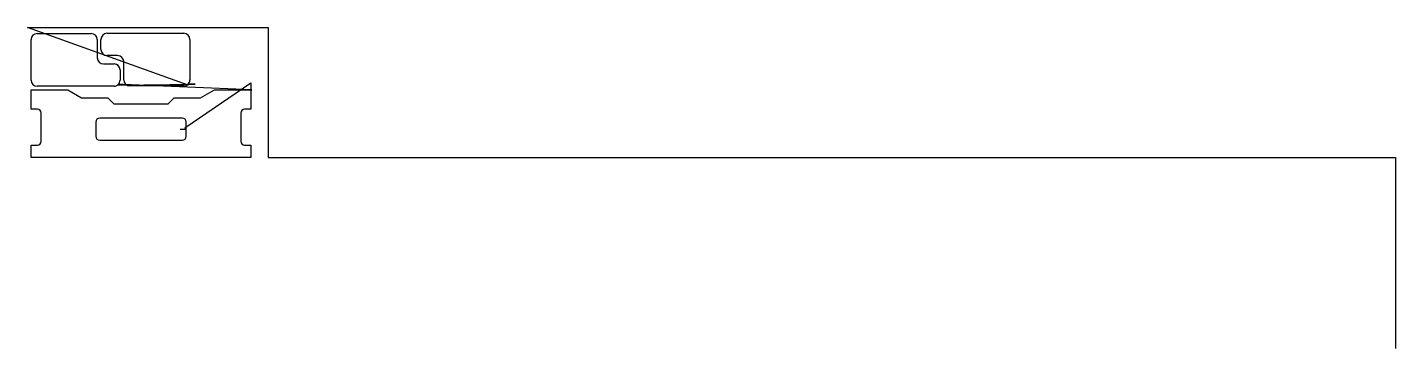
# Model space of a CAD drawing. Header units: metres. Extents: x 0 to 6806, y 0 to 1598.
import ezdxf

# ---------------------------------------------------------------- set-up
doc = ezdxf.new("R2010")
doc.units = ezdxf.units.M

msp = doc.modelspace()

# ---------------------------------------------------------------- linework, layer by layer
at = {"layer": 'TOOL_0'}
for p, q in [((799.319, 1310.175), (0, 1597.606)), ((0, 1597.606), (1, 1597.606)), ((1, 1597.606), (0, 1597.606)), ((0, 1597.606), (1, 1597.606)), ((1, 1597.606), (1197.019, 1597.606)), ((49, 1566.838), (318, 1566.838)), ((396.106, 1567.988), (778.106, 1567.988)), ((1197.019, 1597.606), (1197.019, 950.072)), ((19, 1335.238), (19, 1536.838)), ((348, 1536.838), (348, 1446.038)), ((366.106, 1487.188), (366.106, 1537.988)), ((808.106, 1537.988), (808.106, 1336.388)), ((449.106, 1457.188), (396.106, 1457.188)), ((378, 1416.038), (431, 1416.038)), ((461, 1386.038), (461, 1335.238)), ((479.106, 1336.388), (479.106, 1427.188)), ((431, 1305.238), (49, 1305.238)), ((452.213, 1310.489), (834.319, 1315.175)), ((476.962, 1314.025), (452.213, 1314.025)), ((452.213, 1314.025), (452.213, 1310.489)), ((1116.5, 1287.177), (476.962, 1314.025)), ((778.106, 1306.388), (509.106, 1306.388)), ((783.179, 1098.348), (1111.5, 1322.177)), ((834.319, 1315.175), (799.319, 1315.175)), ((799.319, 1315.175), (799.319, 1310.175)), ((1111.5, 1322.177), (1111.5, 1287.177)), ((19, 1190.027), (19, 1287.177)), ((19, 1287.177), (200.491, 1287.177)), ((200.491, 1287.177), (269.773, 1247.177)), ((269.773, 1247.177), (400.623, 1247.177)), ((400.623, 1247.177), (430.623, 1217.177)), ((699.877, 1217.177), (729.877, 1247.177)), ((729.877, 1247.177), (860.727, 1247.177)), ((860.727, 1247.177), (930.009, 1287.177)), ((930.009, 1287.177), (1111.5, 1287.177)), ((1111.5, 1287.177), (1111.5, 1190.027)), ((1111.5, 1287.177), (1116.5, 1287.177)), ((50.25, 1190.027), (19, 1190.027)), ((69, 1031.277), (69, 1171.277)), ((430.623, 1217.177), (699.877, 1217.177)), ((1061.5, 1171.277), (1061.5, 1031.277)), ((1111.5, 1190.027), (1080.25, 1190.027)), ((340.25, 1126.277), (340.25, 1056.277)), ((770.25, 1146.277), (360.25, 1146.277)), ((760.25, 1091.277), (790.25, 1091.277)), ((790.25, 1091.277), (783.179, 1098.348)), ((790.25, 1091.277), (790.25, 1126.277)), ((790.25, 1056.277), (790.25, 1091.277)), ((360.25, 1036.277), (770.25, 1036.277)), ((19, 951.277), (19, 1012.527)), ((19, 1012.527), (50.25, 1012.527)), ((1080.25, 1012.527), (1111.5, 1012.527)), ((1111.5, 1012.527), (1111.5, 951.277)), ((1111.5, 951.277), (19, 951.277)), ((1197.019, 950.072), (6805.914, 950.072)), ((6805.914, 950.072), (6805.914, 0.999)), ((6805.914, 0.999), (6805.914, -0.001))]:
    msp.add_line(p, q, dxfattribs=at)
for centre, radius, start, end in [((49, 1536.838), 30, 90, 180), ((318, 1536.838), 30, 0, 90), ((396.106, 1537.988), 30, 90, 180), ((778.106, 1537.988), 30, 0, 90), ((378, 1446.038), 30, 180, 270), ((396.106, 1487.188), 30, 180, 270), ((449.106, 1427.188), 30, 0, 90), ((431, 1386.038), 30, 0, 90), ((49, 1335.238), 30, 180, 270), ((431, 1335.238), 30, 270, 315), ((431, 1335.238), 30, 315, 0), ((509.106, 1336.388), 30, 180, 270), ((778.106, 1336.388), 30, 270, 315), ((778.106, 1336.388), 30, 315, 0), ((50.25, 1171.277), 18.75, 0, 90), ((1080.25, 1171.277), 18.75, 90, 180), ((360.25, 1126.277), 20, 90, 180), ((770.25, 1126.277), 20, 0, 90), ((50.25, 1031.277), 18.75, 270, 0), ((360.25, 1056.277), 20, 180, 270), ((770.25, 1056.277), 20, 270, 0), ((1080.25, 1031.277), 18.75, 180, 270)]:
    msp.add_arc(centre, radius, start, end, dxfattribs=at)

doc.saveas('drawing.dxf')
